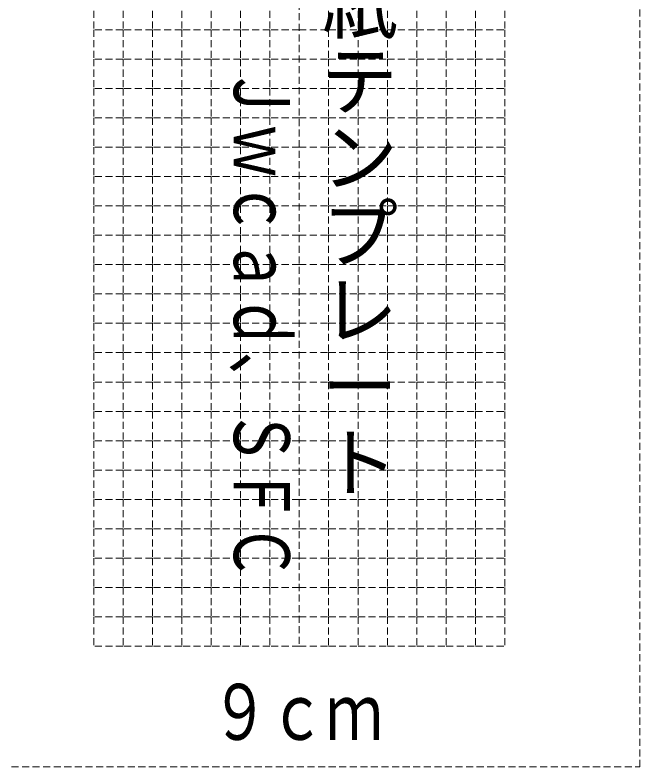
# Model space of a CAD drawing. Units: millimetres on the paper. Extents: x -148 to 354, y -210 to 210.
# Drawn here: x 248.1 to 354.5, y -126.2 to 1.8 of the extents above; entities that cross this region are included whole.
import ezdxf
from ezdxf.enums import TextEntityAlignment as Align

# ---------------------------------------------------------------- set-up
doc = ezdxf.new("R2010")
doc.units = ezdxf.units.MM
doc.linetypes.add('DASHED1', pattern=[1.8, 1.2, -0.6])
doc.layers.add('0-0', color=3, linetype='DASHED1', lineweight=9)
doc.styles.add('@ＭＳ ゴシック', font='')
doc.styles.add('ＭＳ ゴシック', font='')
doc.styles.get('@ＭＳ ゴシック').set_extended_font_data('@MS Gothic')
doc.styles.get('ＭＳ ゴシック').set_extended_font_data('MS Gothic')

msp = doc.modelspace()

# ---------------------------------------------------------------- linework, layer by layer
at = {"layer": '0-0'}
for p, q in [((354.494, -126.215), (354.494, 176.785)), ((296.494, 99.346), (296.494, -105.654)), ((286.494, 4.346), (286.494, -0.654)), ((291.494, 4.346), (291.494, -0.654)), ((301.494, 4.346), (301.494, -0.654)), ((306.494, 4.346), (306.494, -0.654)), ((286.494, -0.654), (286.494, -5.654)), ((291.494, -0.654), (291.494, -5.654)), ((301.494, -0.654), (301.494, -5.654)), ((306.494, -0.654), (306.494, -5.654)), ((286.494, -5.654), (286.494, -10.654)), ((291.494, -5.654), (291.494, -10.654)), ((301.494, -5.654), (301.494, -10.654)), ((306.494, -5.654), (306.494, -10.654)), ((286.494, -10.654), (286.494, -15.654)), ((291.494, -10.654), (291.494, -15.654)), ((301.494, -10.654), (301.494, -15.654)), ((306.494, -10.654), (306.494, -15.654)), ((286.494, -15.654), (286.494, -20.654)), ((291.494, -15.654), (291.494, -20.654)), ((301.494, -15.654), (301.494, -20.654)), ((306.494, -15.654), (306.494, -20.654)), ((286.494, -20.654), (286.494, -25.654)), ((291.494, -20.654), (291.494, -25.654)), ((301.494, -20.654), (301.494, -25.654)), ((306.494, -20.654), (306.494, -25.654)), ((286.494, -25.654), (286.494, -30.654)), ((291.494, -25.654), (291.494, -30.654)), ((301.494, -25.654), (301.494, -30.654)), ((306.494, -25.654), (306.494, -30.654)), ((286.494, -30.654), (286.494, -35.654)), ((291.494, -30.654), (291.494, -35.654)), ((301.494, -30.654), (301.494, -35.654)), ((306.494, -30.654), (306.494, -35.654)), ((286.494, -35.654), (286.494, -40.654)), ((291.494, -35.654), (291.494, -40.654)), ((301.494, -35.654), (301.494, -40.654)), ((306.494, -35.654), (306.494, -40.654)), ((286.494, -40.654), (286.494, -45.654)), ((291.494, -40.654), (291.494, -45.654)), ((301.494, -40.654), (301.494, -45.654)), ((306.494, -40.654), (306.494, -45.654)), ((286.494, -45.654), (286.494, -50.654)), ((291.494, -45.654), (291.494, -50.654)), ((301.494, -45.654), (301.494, -50.654)), ((306.494, -45.654), (306.494, -50.654)), ((286.494, -50.654), (286.494, -55.654)), ((291.494, -50.654), (291.494, -55.654)), ((301.494, -50.654), (301.494, -55.654)), ((306.494, -50.654), (306.494, -55.654)), ((286.494, -55.654), (286.494, -60.654)), ((291.494, -55.654), (291.494, -60.654)), ((301.494, -55.654), (301.494, -60.654)), ((306.494, -55.654), (306.494, -60.654)), ((286.494, -60.654), (286.494, -65.654)), ((291.494, -60.654), (291.494, -65.654)), ((301.494, -60.654), (301.494, -65.654)), ((306.494, -60.654), (306.494, -65.654)), ((286.494, -65.654), (286.494, -70.654)), ((291.494, -65.654), (291.494, -70.654)), ((301.494, -65.654), (301.494, -70.654)), ((306.494, -65.654), (306.494, -70.654)), ((286.494, -70.654), (286.494, -75.654)), ((291.494, -70.654), (291.494, -75.654)), ((301.494, -70.654), (301.494, -75.654)), ((306.494, -70.654), (306.494, -75.654)), ((286.494, -75.654), (286.494, -80.654)), ((291.494, -75.654), (291.494, -80.654)), ((301.494, -75.654), (301.494, -80.654)), ((306.494, -75.654), (306.494, -80.654)), ((286.494, -80.654), (286.494, -85.654)), ((291.494, -80.654), (291.494, -85.654)), ((301.494, -80.654), (301.494, -85.654)), ((306.494, -80.654), (306.494, -85.654)), ((286.494, -85.654), (286.494, -90.654)), ((291.494, -85.654), (291.494, -90.654)), ((301.494, -85.654), (301.494, -90.654)), ((306.494, -85.654), (306.494, -90.654)), ((286.494, -90.654), (286.494, -95.654)), ((291.494, -90.654), (291.494, -95.654)), ((301.494, -90.654), (301.494, -95.654)), ((306.494, -90.654), (306.494, -95.654)), ((286.494, -95.654), (286.494, -100.654)), ((291.494, -95.654), (291.494, -100.654)), ((301.494, -95.654), (301.494, -100.654)), ((306.494, -95.654), (306.494, -100.654)), ((286.494, -100.654), (286.494, -105.654)), ((291.494, -100.654), (291.494, -105.654)), ((301.494, -100.654), (301.494, -105.654)), ((306.494, -100.654), (306.494, -105.654)), ((266.494, -105.654), (261.494, -105.654)), ((271.494, -105.654), (266.494, -105.654)), ((276.494, -105.654), (271.494, -105.654)), ((281.494, -105.654), (276.494, -105.654)), ((286.494, -105.654), (281.494, -105.654)), ((306.494, -105.654), (311.494, -105.654)), ((311.494, -105.654), (316.494, -105.654)), ((316.494, -105.654), (321.494, -105.654)), ((321.494, -105.654), (326.494, -105.654)), ((326.494, -105.654), (331.494, -105.654)), ((238.494, -126.215), (354.494, -126.215))]:
    msp.add_line(p, q, dxfattribs=at)
for points in [[(266.494, 4.346), (261.494, 4.346), (261.494, -0.654)], [(271.494, 4.346), (266.494, 4.346), (266.494, -0.654)], [(276.494, 4.346), (271.494, 4.346), (271.494, -0.654)], [(281.494, 4.346), (276.494, 4.346), (276.494, -0.654)], [(286.494, 4.346), (281.494, 4.346), (281.494, -0.654)], [(306.494, 4.346), (311.494, 4.346), (311.494, -0.654)], [(311.494, 4.346), (316.494, 4.346), (316.494, -0.654)], [(316.494, 4.346), (321.494, 4.346), (321.494, -0.654)], [(321.494, 4.346), (326.494, 4.346), (326.494, -0.654)], [(326.494, 4.346), (331.494, 4.346), (331.494, -0.654)], [(266.494, -0.654), (261.494, -0.654), (261.494, -5.654)], [(271.494, -0.654), (266.494, -0.654), (266.494, -5.654)], [(276.494, -0.654), (271.494, -0.654), (271.494, -5.654)], [(281.494, -0.654), (276.494, -0.654), (276.494, -5.654)], [(286.494, -0.654), (281.494, -0.654), (281.494, -5.654)], [(296.494, -0.654), (291.494, -0.654), (286.494, -0.654)], [(296.494, -0.654), (301.494, -0.654), (306.494, -0.654)], [(306.494, -0.654), (311.494, -0.654), (311.494, -5.654)], [(311.494, -0.654), (316.494, -0.654), (316.494, -5.654)], [(316.494, -0.654), (321.494, -0.654), (321.494, -5.654)], [(321.494, -0.654), (326.494, -0.654), (326.494, -5.654)], [(326.494, -0.654), (331.494, -0.654), (331.494, -5.654)], [(266.494, -5.654), (261.494, -5.654), (261.494, -10.654)], [(271.494, -5.654), (266.494, -5.654), (266.494, -10.654)], [(276.494, -5.654), (271.494, -5.654), (271.494, -10.654)], [(281.494, -5.654), (276.494, -5.654), (276.494, -10.654)], [(286.494, -5.654), (281.494, -5.654), (281.494, -10.654)], [(296.494, -5.654), (291.494, -5.654), (286.494, -5.654)], [(296.494, -5.654), (301.494, -5.654), (306.494, -5.654)], [(306.494, -5.654), (311.494, -5.654), (311.494, -10.654)], [(311.494, -5.654), (316.494, -5.654), (316.494, -10.654)], [(316.494, -5.654), (321.494, -5.654), (321.494, -10.654)], [(321.494, -5.654), (326.494, -5.654), (326.494, -10.654)], [(326.494, -5.654), (331.494, -5.654), (331.494, -10.654)], [(266.494, -10.654), (261.494, -10.654), (261.494, -15.654)], [(271.494, -10.654), (266.494, -10.654), (266.494, -15.654)], [(276.494, -10.654), (271.494, -10.654), (271.494, -15.654)], [(281.494, -10.654), (276.494, -10.654), (276.494, -15.654)], [(286.494, -10.654), (281.494, -10.654), (281.494, -15.654)], [(296.494, -10.654), (291.494, -10.654), (286.494, -10.654)], [(296.494, -10.654), (301.494, -10.654), (306.494, -10.654)], [(306.494, -10.654), (311.494, -10.654), (311.494, -15.654)], [(311.494, -10.654), (316.494, -10.654), (316.494, -15.654)], [(316.494, -10.654), (321.494, -10.654), (321.494, -15.654)], [(321.494, -10.654), (326.494, -10.654), (326.494, -15.654)], [(326.494, -10.654), (331.494, -10.654), (331.494, -15.654)], [(266.494, -15.654), (261.494, -15.654), (261.494, -20.654)], [(271.494, -15.654), (266.494, -15.654), (266.494, -20.654)], [(276.494, -15.654), (271.494, -15.654), (271.494, -20.654)], [(281.494, -15.654), (276.494, -15.654), (276.494, -20.654)], [(286.494, -15.654), (281.494, -15.654), (281.494, -20.654)], [(296.494, -15.654), (291.494, -15.654), (286.494, -15.654)], [(296.494, -15.654), (301.494, -15.654), (306.494, -15.654)], [(306.494, -15.654), (311.494, -15.654), (311.494, -20.654)], [(311.494, -15.654), (316.494, -15.654), (316.494, -20.654)], [(316.494, -15.654), (321.494, -15.654), (321.494, -20.654)], [(321.494, -15.654), (326.494, -15.654), (326.494, -20.654)], [(326.494, -15.654), (331.494, -15.654), (331.494, -20.654)], [(266.494, -20.654), (261.494, -20.654), (261.494, -25.654)], [(271.494, -20.654), (266.494, -20.654), (266.494, -25.654)], [(276.494, -20.654), (271.494, -20.654), (271.494, -25.654)], [(281.494, -20.654), (276.494, -20.654), (276.494, -25.654)], [(286.494, -20.654), (281.494, -20.654), (281.494, -25.654)], [(296.494, -20.654), (291.494, -20.654), (286.494, -20.654)], [(296.494, -20.654), (301.494, -20.654), (306.494, -20.654)], [(306.494, -20.654), (311.494, -20.654), (311.494, -25.654)], [(311.494, -20.654), (316.494, -20.654), (316.494, -25.654)], [(316.494, -20.654), (321.494, -20.654), (321.494, -25.654)], [(321.494, -20.654), (326.494, -20.654), (326.494, -25.654)], [(326.494, -20.654), (331.494, -20.654), (331.494, -25.654)], [(266.494, -25.654), (261.494, -25.654), (261.494, -30.654)], [(271.494, -25.654), (266.494, -25.654), (266.494, -30.654)], [(276.494, -25.654), (271.494, -25.654), (271.494, -30.654)], [(281.494, -25.654), (276.494, -25.654), (276.494, -30.654)], [(286.494, -25.654), (281.494, -25.654), (281.494, -30.654)], [(296.494, -25.654), (291.494, -25.654), (286.494, -25.654)], [(296.494, -25.654), (301.494, -25.654), (306.494, -25.654)], [(306.494, -25.654), (311.494, -25.654), (311.494, -30.654)], [(311.494, -25.654), (316.494, -25.654), (316.494, -30.654)], [(316.494, -25.654), (321.494, -25.654), (321.494, -30.654)], [(321.494, -25.654), (326.494, -25.654), (326.494, -30.654)], [(326.494, -25.654), (331.494, -25.654), (331.494, -30.654)], [(266.494, -30.654), (261.494, -30.654), (261.494, -35.654)], [(271.494, -30.654), (266.494, -30.654), (266.494, -35.654)], [(276.494, -30.654), (271.494, -30.654), (271.494, -35.654)], [(281.494, -30.654), (276.494, -30.654), (276.494, -35.654)], [(286.494, -30.654), (281.494, -30.654), (281.494, -35.654)], [(296.494, -30.654), (291.494, -30.654), (286.494, -30.654)], [(296.494, -30.654), (301.494, -30.654), (306.494, -30.654)], [(306.494, -30.654), (311.494, -30.654), (311.494, -35.654)], [(311.494, -30.654), (316.494, -30.654), (316.494, -35.654)], [(316.494, -30.654), (321.494, -30.654), (321.494, -35.654)], [(321.494, -30.654), (326.494, -30.654), (326.494, -35.654)], [(326.494, -30.654), (331.494, -30.654), (331.494, -35.654)], [(266.494, -35.654), (261.494, -35.654), (261.494, -40.654)], [(271.494, -35.654), (266.494, -35.654), (266.494, -40.654)], [(276.494, -35.654), (271.494, -35.654), (271.494, -40.654)], [(281.494, -35.654), (276.494, -35.654), (276.494, -40.654)], [(286.494, -35.654), (281.494, -35.654), (281.494, -40.654)], [(296.494, -35.654), (291.494, -35.654), (286.494, -35.654)], [(296.494, -35.654), (301.494, -35.654), (306.494, -35.654)], [(306.494, -35.654), (311.494, -35.654), (311.494, -40.654)], [(311.494, -35.654), (316.494, -35.654), (316.494, -40.654)], [(316.494, -35.654), (321.494, -35.654), (321.494, -40.654)], [(321.494, -35.654), (326.494, -35.654), (326.494, -40.654)], [(326.494, -35.654), (331.494, -35.654), (331.494, -40.654)], [(266.494, -40.654), (261.494, -40.654), (261.494, -45.654)], [(271.494, -40.654), (266.494, -40.654), (266.494, -45.654)], [(276.494, -40.654), (271.494, -40.654), (271.494, -45.654)], [(281.494, -40.654), (276.494, -40.654), (276.494, -45.654)], [(286.494, -40.654), (281.494, -40.654), (281.494, -45.654)], [(296.494, -40.654), (291.494, -40.654), (286.494, -40.654)], [(296.494, -40.654), (301.494, -40.654), (306.494, -40.654)], [(306.494, -40.654), (311.494, -40.654), (311.494, -45.654)], [(311.494, -40.654), (316.494, -40.654), (316.494, -45.654)], [(316.494, -40.654), (321.494, -40.654), (321.494, -45.654)], [(321.494, -40.654), (326.494, -40.654), (326.494, -45.654)], [(326.494, -40.654), (331.494, -40.654), (331.494, -45.654)], [(266.494, -45.654), (261.494, -45.654), (261.494, -50.654)], [(271.494, -45.654), (266.494, -45.654), (266.494, -50.654)], [(276.494, -45.654), (271.494, -45.654), (271.494, -50.654)], [(281.494, -45.654), (276.494, -45.654), (276.494, -50.654)], [(286.494, -45.654), (281.494, -45.654), (281.494, -50.654)], [(296.494, -45.654), (291.494, -45.654), (286.494, -45.654)], [(296.494, -45.654), (301.494, -45.654), (306.494, -45.654)], [(306.494, -45.654), (311.494, -45.654), (311.494, -50.654)], [(311.494, -45.654), (316.494, -45.654), (316.494, -50.654)], [(316.494, -45.654), (321.494, -45.654), (321.494, -50.654)], [(321.494, -45.654), (326.494, -45.654), (326.494, -50.654)], [(326.494, -45.654), (331.494, -45.654), (331.494, -50.654)], [(266.494, -50.654), (261.494, -50.654), (261.494, -55.654)], [(271.494, -50.654), (266.494, -50.654), (266.494, -55.654)], [(276.494, -50.654), (271.494, -50.654), (271.494, -55.654)], [(281.494, -50.654), (276.494, -50.654), (276.494, -55.654)], [(286.494, -50.654), (281.494, -50.654), (281.494, -55.654)], [(296.494, -50.654), (291.494, -50.654), (286.494, -50.654)], [(296.494, -50.654), (301.494, -50.654), (306.494, -50.654)], [(306.494, -50.654), (311.494, -50.654), (311.494, -55.654)], [(311.494, -50.654), (316.494, -50.654), (316.494, -55.654)], [(316.494, -50.654), (321.494, -50.654), (321.494, -55.654)], [(321.494, -50.654), (326.494, -50.654), (326.494, -55.654)], [(326.494, -50.654), (331.494, -50.654), (331.494, -55.654)], [(266.494, -55.654), (261.494, -55.654), (261.494, -60.654)], [(271.494, -55.654), (266.494, -55.654), (266.494, -60.654)], [(276.494, -55.654), (271.494, -55.654), (271.494, -60.654)], [(281.494, -55.654), (276.494, -55.654), (276.494, -60.654)], [(286.494, -55.654), (281.494, -55.654), (281.494, -60.654)], [(296.494, -55.654), (291.494, -55.654), (286.494, -55.654)], [(296.494, -55.654), (301.494, -55.654), (306.494, -55.654)], [(306.494, -55.654), (311.494, -55.654), (311.494, -60.654)], [(311.494, -55.654), (316.494, -55.654), (316.494, -60.654)], [(316.494, -55.654), (321.494, -55.654), (321.494, -60.654)], [(321.494, -55.654), (326.494, -55.654), (326.494, -60.654)], [(326.494, -55.654), (331.494, -55.654), (331.494, -60.654)], [(266.494, -60.654), (261.494, -60.654), (261.494, -65.654)], [(271.494, -60.654), (266.494, -60.654), (266.494, -65.654)], [(276.494, -60.654), (271.494, -60.654), (271.494, -65.654)], [(281.494, -60.654), (276.494, -60.654), (276.494, -65.654)], [(286.494, -60.654), (281.494, -60.654), (281.494, -65.654)], [(296.494, -60.654), (291.494, -60.654), (286.494, -60.654)], [(296.494, -60.654), (301.494, -60.654), (306.494, -60.654)], [(306.494, -60.654), (311.494, -60.654), (311.494, -65.654)], [(311.494, -60.654), (316.494, -60.654), (316.494, -65.654)], [(316.494, -60.654), (321.494, -60.654), (321.494, -65.654)], [(321.494, -60.654), (326.494, -60.654), (326.494, -65.654)], [(326.494, -60.654), (331.494, -60.654), (331.494, -65.654)], [(266.494, -65.654), (261.494, -65.654), (261.494, -70.654)], [(271.494, -65.654), (266.494, -65.654), (266.494, -70.654)], [(276.494, -65.654), (271.494, -65.654), (271.494, -70.654)], [(281.494, -65.654), (276.494, -65.654), (276.494, -70.654)], [(286.494, -65.654), (281.494, -65.654), (281.494, -70.654)], [(296.494, -65.654), (291.494, -65.654), (286.494, -65.654)], [(296.494, -65.654), (301.494, -65.654), (306.494, -65.654)], [(306.494, -65.654), (311.494, -65.654), (311.494, -70.654)], [(311.494, -65.654), (316.494, -65.654), (316.494, -70.654)], [(316.494, -65.654), (321.494, -65.654), (321.494, -70.654)], [(321.494, -65.654), (326.494, -65.654), (326.494, -70.654)], [(326.494, -65.654), (331.494, -65.654), (331.494, -70.654)], [(266.494, -70.654), (261.494, -70.654), (261.494, -75.654)], [(271.494, -70.654), (266.494, -70.654), (266.494, -75.654)], [(276.494, -70.654), (271.494, -70.654), (271.494, -75.654)], [(281.494, -70.654), (276.494, -70.654), (276.494, -75.654)], [(286.494, -70.654), (281.494, -70.654), (281.494, -75.654)], [(296.494, -70.654), (291.494, -70.654), (286.494, -70.654)], [(296.494, -70.654), (301.494, -70.654), (306.494, -70.654)], [(306.494, -70.654), (311.494, -70.654), (311.494, -75.654)], [(311.494, -70.654), (316.494, -70.654), (316.494, -75.654)], [(316.494, -70.654), (321.494, -70.654), (321.494, -75.654)], [(321.494, -70.654), (326.494, -70.654), (326.494, -75.654)], [(326.494, -70.654), (331.494, -70.654), (331.494, -75.654)], [(266.494, -75.654), (261.494, -75.654), (261.494, -80.654)], [(271.494, -75.654), (266.494, -75.654), (266.494, -80.654)], [(276.494, -75.654), (271.494, -75.654), (271.494, -80.654)], [(281.494, -75.654), (276.494, -75.654), (276.494, -80.654)], [(286.494, -75.654), (281.494, -75.654), (281.494, -80.654)], [(296.494, -75.654), (291.494, -75.654), (286.494, -75.654)], [(296.494, -75.654), (301.494, -75.654), (306.494, -75.654)], [(306.494, -75.654), (311.494, -75.654), (311.494, -80.654)], [(311.494, -75.654), (316.494, -75.654), (316.494, -80.654)], [(316.494, -75.654), (321.494, -75.654), (321.494, -80.654)], [(321.494, -75.654), (326.494, -75.654), (326.494, -80.654)], [(326.494, -75.654), (331.494, -75.654), (331.494, -80.654)], [(266.494, -80.654), (261.494, -80.654), (261.494, -85.654)], [(271.494, -80.654), (266.494, -80.654), (266.494, -85.654)], [(276.494, -80.654), (271.494, -80.654), (271.494, -85.654)], [(281.494, -80.654), (276.494, -80.654), (276.494, -85.654)], [(286.494, -80.654), (281.494, -80.654), (281.494, -85.654)], [(296.494, -80.654), (291.494, -80.654), (286.494, -80.654)], [(296.494, -80.654), (301.494, -80.654), (306.494, -80.654)], [(306.494, -80.654), (311.494, -80.654), (311.494, -85.654)], [(311.494, -80.654), (316.494, -80.654), (316.494, -85.654)], [(316.494, -80.654), (321.494, -80.654), (321.494, -85.654)], [(321.494, -80.654), (326.494, -80.654), (326.494, -85.654)], [(326.494, -80.654), (331.494, -80.654), (331.494, -85.654)], [(266.494, -85.654), (261.494, -85.654), (261.494, -90.654)], [(271.494, -85.654), (266.494, -85.654), (266.494, -90.654)], [(276.494, -85.654), (271.494, -85.654), (271.494, -90.654)], [(281.494, -85.654), (276.494, -85.654), (276.494, -90.654)], [(286.494, -85.654), (281.494, -85.654), (281.494, -90.654)], [(296.494, -85.654), (291.494, -85.654), (286.494, -85.654)], [(296.494, -85.654), (301.494, -85.654), (306.494, -85.654)], [(306.494, -85.654), (311.494, -85.654), (311.494, -90.654)], [(311.494, -85.654), (316.494, -85.654), (316.494, -90.654)], [(316.494, -85.654), (321.494, -85.654), (321.494, -90.654)], [(321.494, -85.654), (326.494, -85.654), (326.494, -90.654)], [(326.494, -85.654), (331.494, -85.654), (331.494, -90.654)], [(266.494, -90.654), (261.494, -90.654), (261.494, -95.654)], [(271.494, -90.654), (266.494, -90.654), (266.494, -95.654)], [(276.494, -90.654), (271.494, -90.654), (271.494, -95.654)], [(281.494, -90.654), (276.494, -90.654), (276.494, -95.654)], [(286.494, -90.654), (281.494, -90.654), (281.494, -95.654)], [(296.494, -90.654), (291.494, -90.654), (286.494, -90.654)], [(296.494, -90.654), (301.494, -90.654), (306.494, -90.654)], [(306.494, -90.654), (311.494, -90.654), (311.494, -95.654)], [(311.494, -90.654), (316.494, -90.654), (316.494, -95.654)], [(316.494, -90.654), (321.494, -90.654), (321.494, -95.654)], [(321.494, -90.654), (326.494, -90.654), (326.494, -95.654)], [(326.494, -90.654), (331.494, -90.654), (331.494, -95.654)], [(266.494, -95.654), (261.494, -95.654), (261.494, -100.654)], [(271.494, -95.654), (266.494, -95.654), (266.494, -100.654)], [(276.494, -95.654), (271.494, -95.654), (271.494, -100.654)], [(281.494, -95.654), (276.494, -95.654), (276.494, -100.654)], [(286.494, -95.654), (281.494, -95.654), (281.494, -100.654)], [(296.494, -95.654), (291.494, -95.654), (286.494, -95.654)], [(296.494, -95.654), (301.494, -95.654), (306.494, -95.654)], [(306.494, -95.654), (311.494, -95.654), (311.494, -100.654)], [(311.494, -95.654), (316.494, -95.654), (316.494, -100.654)], [(316.494, -95.654), (321.494, -95.654), (321.494, -100.654)], [(321.494, -95.654), (326.494, -95.654), (326.494, -100.654)], [(326.494, -95.654), (331.494, -95.654), (331.494, -100.654)], [(266.494, -100.654), (261.494, -100.654), (261.494, -105.654)], [(271.494, -100.654), (266.494, -100.654), (266.494, -105.654)], [(276.494, -100.654), (271.494, -100.654), (271.494, -105.654)], [(281.494, -100.654), (276.494, -100.654), (276.494, -105.654)], [(286.494, -100.654), (281.494, -100.654), (281.494, -105.654)], [(296.494, -100.654), (291.494, -100.654), (286.494, -100.654)], [(296.494, -100.654), (301.494, -100.654), (306.494, -100.654)], [(306.494, -100.654), (311.494, -100.654), (311.494, -105.654)], [(311.494, -100.654), (316.494, -100.654), (316.494, -105.654)], [(316.494, -100.654), (321.494, -100.654), (321.494, -105.654)], [(321.494, -100.654), (326.494, -100.654), (326.494, -105.654)], [(326.494, -100.654), (331.494, -100.654), (331.494, -105.654)], [(296.494, -105.654), (291.494, -105.654), (286.494, -105.654)], [(296.494, -105.654), (301.494, -105.654), (306.494, -105.654)]]:
    msp.add_lwpolyline(points, dxfattribs=at)

# ---------------------------------------------------------------- texts
at = {"layer": '0-0', "color": 7, "style": '@ＭＳ ゴシック'}
msp.add_text('（無料）背表紙テンプレート', height=9.531, rotation=270, dxfattribs=at).set_placement((298.994, 88.285), align=Align.BOTTOM_LEFT)
at = {"layer": '0-0', "color": 7, "style": 'ＭＳ ゴシック', "width": 0.75}
msp.add_text('Ｊｗｃａｄ、ＳＦＣ', height=9.531, rotation=270, dxfattribs=at).set_placement((282.494, -6.715), align=Align.BOTTOM_LEFT)
msp.add_text('９ｃｍ', height=9.531, dxfattribs=at).set_placement((281.494, -124.455), align=Align.BOTTOM_LEFT)

doc.saveas('drawing.dxf')
